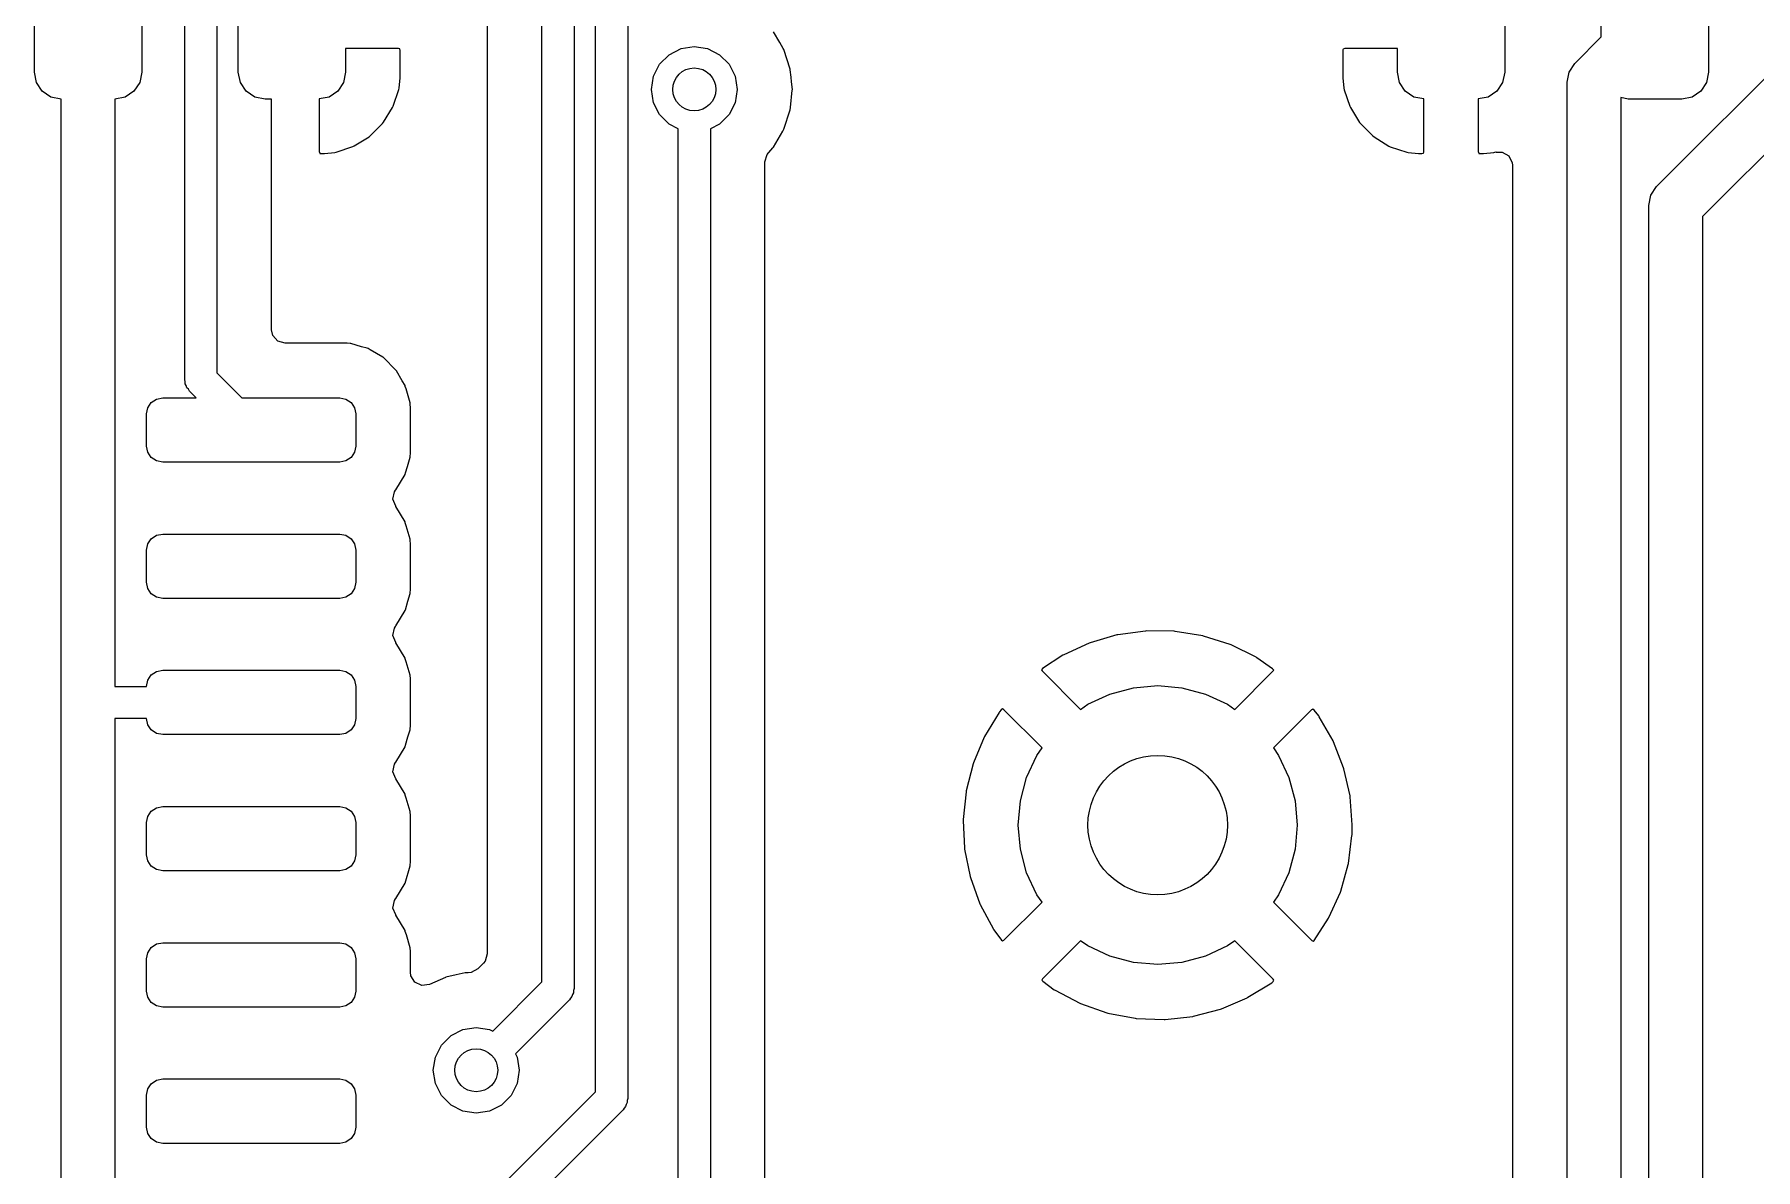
# Model space of a CAD drawing. Extents: x 51 to 243, y -135 to -54.
# Drawn here: x 189.94 to 205.98, y -97.19 to -86.61 of the extents above; entities that cross this region are included whole.
import ezdxf

# ---------------------------------------------------------------- set-up
doc = ezdxf.new("R2010")
doc.units = 0
doc.layers.add('BLACK', color=7, linetype='CONTINUOUS')

msp = doc.modelspace()

# ---------------------------------------------------------------- linework, layer by layer
at = {"layer": 'BLACK', "linetype": 'CONTINUOUS'}
for p, q in [((194.668, -95.4419), (194.668, -73.5458)), ((194.968, -73.608), (194.968, -95.504)), ((195.168, -96.4664), (195.168, -73.7528)), ((195.468, -73.8149), (195.468, -96.5285)), ((194.159, -76.7004), (194.159, -95.179)), ((191.339, -89.8275), (191.339, -83.7815)), ((191.639, -83.8437), (191.639, -89.7653)), ((189.939, -86.962), (189.939, -86.012)), ((190.939, -86.012), (190.939, -86.962)), ((191.839, -86.962), (191.839, -86.012)), ((203.639, -86.012), (203.639, -86.962)), ((204.539, -86.6334), (204.539, -86.012)), ((205.539, -86.012), (205.539, -86.962)), ((196.885, -86.686), (196.827, -86.5851)), ((193.333, -86.741), (192.839, -86.741)), ((192.839, -86.741), (192.839, -86.962)), ((193.341, -86.7427), (193.333, -86.741)), ((193.343, -86.7439), (193.341, -86.7427)), ((193.347, -86.7591), (193.343, -86.7439)), ((193.347, -87.0091), (193.347, -86.7591)), ((195.853, -86.7984), (195.964, -86.7416)), ((195.964, -86.7416), (196.088, -86.722)), ((196.088, -86.722), (196.212, -86.7416)), ((196.212, -86.7416), (196.323, -86.7984)), ((196.917, -86.741), (196.885, -86.686)), ((196.923, -86.7504), (196.917, -86.741)), ((196.982, -86.9321), (196.923, -86.7504)), ((202.133, -86.7469), (202.131, -86.7545)), ((202.131, -86.7545), (202.131, -87.0091)), ((202.134, -86.7455), (202.133, -86.7469)), ((202.149, -86.741), (202.134, -86.7455)), ((202.639, -86.741), (202.149, -86.741)), ((202.639, -86.962), (202.639, -86.741)), ((204.293, -86.8792), (204.539, -86.6334)), ((205.055, -88.0272), (206.449, -86.6334)), ((195.708, -86.9984), (195.764, -86.8869)), ((195.764, -86.8869), (195.853, -86.7984)), ((196.323, -86.7984), (196.412, -86.8869)), ((196.412, -86.8869), (196.468, -86.9984)), ((204.239, -86.9603), (204.293, -86.8792)), ((189.958, -87.0577), (189.939, -86.962)), ((190.012, -87.1388), (189.958, -87.0577)), ((190.92, -87.0577), (190.866, -87.1388)), ((190.939, -86.962), (190.92, -87.0577)), ((191.858, -87.0577), (191.839, -86.962)), ((191.912, -87.1388), (191.858, -87.0577)), ((192.82, -87.0577), (192.766, -87.1388)), ((192.839, -86.962), (192.82, -87.0577)), ((193.337, -87.1099), (193.347, -87.0156)), ((193.347, -87.0156), (193.347, -87.0091)), ((195.688, -87.122), (195.708, -86.9984)), ((196.468, -86.9984), (196.488, -87.122)), ((196.982, -86.9386), (196.982, -86.9321)), ((196.99, -87.0091), (196.982, -86.9386)), ((196.982, -86.9386), (196.982, -86.9386)), ((196.994, -87.0516), (196.99, -87.0091)), ((197.002, -87.122), (196.994, -87.0516)), ((202.131, -87.0091), (202.131, -87.0156)), ((202.131, -87.0156), (202.141, -87.1112)), ((202.658, -87.0577), (202.639, -86.962)), ((202.712, -87.1388), (202.658, -87.0577)), ((203.62, -87.0577), (203.566, -87.1388)), ((203.639, -86.962), (203.62, -87.0577)), ((204.22, -87.056), (204.239, -86.9603)), ((204.22, -102.131), (204.22, -87.056)), ((205.52, -87.0577), (205.466, -87.1388)), ((205.539, -86.962), (205.52, -87.0577)), ((190.093, -87.193), (190.012, -87.1388)), ((190.189, -87.212), (190.093, -87.193)), ((190.189, -100.367), (190.189, -87.212)), ((190.785, -87.193), (190.689, -87.212)), ((190.689, -87.212), (190.689, -92.687)), ((190.866, -87.1388), (190.785, -87.193)), ((191.993, -87.193), (191.912, -87.1388)), ((192.089, -87.212), (191.993, -87.193)), ((192.148, -87.212), (192.089, -87.212)), ((192.148, -89.3625), (192.148, -87.212)), ((192.685, -87.193), (192.593, -87.2112)), ((192.593, -87.2112), (192.593, -87.7019)), ((192.766, -87.1388), (192.685, -87.193)), ((193.283, -87.2776), (193.334, -87.1233)), ((193.334, -87.1233), (193.337, -87.1099)), ((195.708, -87.2456), (195.688, -87.122)), ((195.764, -87.3571), (195.708, -87.2456)), ((196.468, -87.2456), (196.412, -87.3571)), ((196.488, -87.122), (196.468, -87.2456)), ((196.984, -87.292), (197.001, -87.1286)), ((197.001, -87.1286), (197.002, -87.122)), ((202.141, -87.1112), (202.144, -87.1246)), ((202.144, -87.1246), (202.196, -87.2788)), ((202.793, -87.193), (202.712, -87.1388)), ((202.885, -87.2112), (202.793, -87.193)), ((202.885, -87.7065), (202.885, -87.2112)), ((203.485, -87.193), (203.393, -87.2112)), ((203.393, -87.2112), (203.393, -87.7019)), ((203.566, -87.1388), (203.485, -87.193)), ((204.789, -87.212), (204.72, -87.1983)), ((204.72, -87.1983), (204.72, -102.235)), ((205.289, -87.212), (204.789, -87.212)), ((205.385, -87.193), (205.289, -87.212)), ((205.466, -87.1388), (205.385, -87.193)), ((206.599, -87.1903), (205.482, -88.3076)), ((193.192, -87.4288), (193.277, -87.2908)), ((193.277, -87.2908), (193.283, -87.2776)), ((195.853, -87.4456), (195.764, -87.3571)), ((196.412, -87.3571), (196.323, -87.4456)), ((196.923, -87.4936), (196.982, -87.3119)), ((196.982, -87.3119), (196.984, -87.292)), ((202.196, -87.2788), (202.202, -87.292)), ((202.202, -87.292), (202.287, -87.4298)), ((192.919, -87.6492), (193.057, -87.5639)), ((193.057, -87.5639), (193.068, -87.5549)), ((193.068, -87.5549), (193.183, -87.4402)), ((193.183, -87.4402), (193.192, -87.4288)), ((195.938, -87.489), (195.853, -87.4456)), ((195.938, -105.094), (195.938, -87.489)), ((196.323, -87.4456), (196.238, -87.489)), ((196.238, -87.489), (196.238, -105.156)), ((196.827, -87.6589), (196.913, -87.5103)), ((196.913, -87.5103), (196.919, -87.4993)), ((196.919, -87.4993), (196.923, -87.4936)), ((196.919, -87.4993), (196.919, -87.4993)), ((202.287, -87.4298), (202.296, -87.4412)), ((202.296, -87.4412), (202.411, -87.5557)), ((202.411, -87.5557), (202.422, -87.5648)), ((202.422, -87.5648), (202.56, -87.6498)), ((192.593, -87.7019), (192.597, -87.7171)), ((192.597, -87.7171), (192.599, -87.7183)), ((192.599, -87.7183), (192.607, -87.72)), ((192.607, -87.72), (192.636, -87.72)), ((192.636, -87.72), (192.643, -87.7197)), ((192.643, -87.7197), (192.738, -87.7097)), ((192.738, -87.7097), (192.752, -87.7069)), ((192.752, -87.7069), (192.906, -87.6554)), ((192.906, -87.6554), (192.919, -87.6492)), ((196.767, -87.7286), (196.779, -87.7124)), ((196.779, -87.7124), (196.781, -87.7097)), ((196.781, -87.7097), (196.819, -87.6673)), ((196.819, -87.6673), (196.823, -87.6639)), ((196.823, -87.6639), (196.827, -87.6589)), ((196.823, -87.6639), (196.823, -87.6639)), ((202.56, -87.6498), (202.573, -87.656)), ((202.573, -87.656), (202.728, -87.7071)), ((202.728, -87.7071), (202.741, -87.71)), ((202.741, -87.71), (202.835, -87.7197)), ((202.835, -87.7197), (202.842, -87.72)), ((202.842, -87.72), (202.867, -87.72)), ((202.867, -87.72), (202.882, -87.7155)), ((202.882, -87.7155), (202.883, -87.7141)), ((202.883, -87.7141), (202.885, -87.7065)), ((203.393, -87.7019), (203.397, -87.7171)), ((203.397, -87.7171), (203.399, -87.7183)), ((203.399, -87.7183), (203.407, -87.72)), ((203.407, -87.72), (203.436, -87.72)), ((203.436, -87.72), (203.443, -87.7197)), ((203.443, -87.7197), (203.538, -87.7097)), ((203.538, -87.7097), (203.558, -87.7054)), ((203.558, -87.7054), (203.559, -87.7084)), ((203.559, -87.7084), (203.617, -87.7063)), ((203.617, -87.7063), (203.678, -87.7425)), ((196.746, -87.7968), (196.767, -87.7286)), ((196.746, -105.119), (196.746, -87.7968)), ((203.678, -87.7425), (203.709, -87.8059)), ((203.709, -87.8059), (203.712, -87.8284)), ((203.712, -87.8284), (203.712, -101.869)), ((205.001, -88.1083), (205.055, -88.0272)), ((204.982, -88.204), (205.001, -88.1083)), ((204.982, -99.822), (204.982, -88.204)), ((205.482, -88.3076), (205.482, -99.7184)), ((192.159, -89.4148), (192.148, -89.3625)), ((192.206, -89.4685), (192.159, -89.4148)), ((192.274, -89.4885), (192.206, -89.4685)), ((192.851, -89.4885), (192.274, -89.4885)), ((192.853, -89.4887), (192.851, -89.4885)), ((192.881, -89.4909), (192.853, -89.4887)), ((192.853, -89.4887), (192.853, -89.4887)), ((192.888, -89.4914), (192.881, -89.4909)), ((192.881, -89.4909), (192.881, -89.4909)), ((192.988, -89.5205), (192.888, -89.4914)), ((193.04, -89.5356), (192.988, -89.5205)), ((193.048, -89.5379), (193.04, -89.5356)), ((193.04, -89.5356), (193.04, -89.5356)), ((193.066, -89.549), (193.048, -89.5379)), ((193.184, -89.6185), (193.066, -89.549)), ((193.191, -89.6225), (193.184, -89.6185)), ((193.184, -89.6185), (193.184, -89.6185)), ((193.308, -89.7402), (193.191, -89.6225)), ((191.639, -89.7653), (191.871, -89.997)), ((193.312, -89.747), (193.308, -89.7402)), ((193.367, -89.8389), (193.312, -89.747)), ((193.312, -89.747), (193.312, -89.747)), ((191.345, -89.8466), (191.339, -89.8275)), ((191.345, -89.8663), (191.345, -89.8466)), ((191.354, -89.8834), (191.345, -89.8663)), ((191.36, -89.9025), (191.354, -89.8834)), ((191.374, -89.9164), (191.36, -89.9025)), ((191.383, -89.9335), (191.374, -89.9164)), ((191.447, -89.997), (191.383, -89.9335)), ((193.393, -89.8834), (193.367, -89.8389)), ((193.395, -89.891), (193.393, -89.8834)), ((193.402, -89.9131), (193.395, -89.891)), ((193.395, -89.891), (193.395, -89.891)), ((193.44, -90.0432), (193.402, -89.9131)), ((190.984, -90.147), (190.995, -90.0896)), ((190.995, -90.0896), (191.028, -90.0409)), ((191.028, -90.0409), (191.077, -90.0084)), ((191.077, -90.0084), (191.134, -89.997)), ((191.134, -89.997), (191.447, -89.997)), ((191.871, -89.997), (192.784, -89.997)), ((192.784, -89.997), (192.841, -90.0084)), ((192.841, -90.0084), (192.89, -90.0409)), ((192.89, -90.0409), (192.923, -90.0896)), ((192.923, -90.0896), (192.934, -90.147)), ((193.44, -90.0496), (193.44, -90.0432)), ((193.441, -90.0659), (193.44, -90.0496)), ((193.44, -90.0496), (193.44, -90.0496)), ((193.442, -90.0805), (193.441, -90.0659)), ((193.442, -90.5135), (193.442, -90.0805)), ((190.984, -90.447), (190.984, -90.147)), ((192.934, -90.147), (192.934, -90.447)), ((190.995, -90.5044), (190.984, -90.447)), ((192.934, -90.447), (192.923, -90.5044)), ((191.028, -90.5531), (190.995, -90.5044)), ((191.077, -90.5856), (191.028, -90.5531)), ((191.134, -90.597), (191.077, -90.5856)), ((192.784, -90.597), (191.134, -90.597)), ((192.841, -90.5856), (192.784, -90.597)), ((192.89, -90.5531), (192.841, -90.5856)), ((192.923, -90.5044), (192.89, -90.5531)), ((193.414, -90.6375), (193.44, -90.5508)), ((193.44, -90.541), (193.442, -90.516)), ((193.44, -90.5508), (193.44, -90.541)), ((193.442, -90.5159), (193.442, -90.5135)), ((193.442, -90.516), (193.442, -90.5159)), ((193.308, -90.8538), (193.393, -90.7106)), ((193.393, -90.7106), (193.398, -90.6951)), ((193.398, -90.6951), (193.414, -90.6375)), ((193.28, -90.9431), (193.294, -90.8735)), ((193.294, -90.8735), (193.305, -90.8577)), ((193.305, -90.8577), (193.308, -90.8538)), ((193.306, -91.0075), (193.28, -90.9431)), ((193.308, -91.0102), (193.306, -91.0075)), ((193.393, -91.1534), (193.308, -91.0102)), ((193.395, -91.161), (193.393, -91.1534)), ((193.404, -91.1919), (193.395, -91.161)), ((193.395, -91.161), (193.395, -91.161)), ((193.44, -91.3132), (193.404, -91.1919)), ((190.984, -91.417), (190.995, -91.3596)), ((190.995, -91.3596), (191.028, -91.3109)), ((191.028, -91.3109), (191.077, -91.2784)), ((191.077, -91.2784), (191.134, -91.267)), ((191.134, -91.267), (192.784, -91.267)), ((192.784, -91.267), (192.841, -91.2784)), ((192.841, -91.2784), (192.89, -91.3109)), ((192.89, -91.3109), (192.923, -91.3596)), ((192.923, -91.3596), (192.934, -91.417)), ((193.44, -91.3196), (193.44, -91.3132)), ((193.441, -91.3336), (193.44, -91.3196)), ((193.44, -91.3196), (193.44, -91.3196)), ((193.442, -91.3505), (193.441, -91.3336)), ((193.442, -91.7835), (193.442, -91.3505)), ((190.984, -91.717), (190.984, -91.417)), ((192.934, -91.417), (192.934, -91.717)), ((190.995, -91.7744), (190.984, -91.717)), ((192.934, -91.717), (192.923, -91.7744)), ((191.028, -91.8231), (190.995, -91.7744)), ((191.077, -91.8556), (191.028, -91.8231)), ((191.134, -91.867), (191.077, -91.8556)), ((192.784, -91.867), (191.134, -91.867)), ((192.841, -91.8556), (192.784, -91.867)), ((192.89, -91.8231), (192.841, -91.8556)), ((192.923, -91.7744), (192.89, -91.8231)), ((193.396, -91.9721), (193.418, -91.8934)), ((193.418, -91.8934), (193.44, -91.8208)), ((193.44, -91.8131), (193.442, -91.786)), ((193.44, -91.8208), (193.44, -91.8131)), ((193.442, -91.7859), (193.442, -91.7835)), ((193.442, -91.786), (193.442, -91.7859)), ((193.308, -92.1238), (193.393, -91.9806)), ((193.393, -91.9806), (193.396, -91.9721)), ((193.28, -92.2131), (193.294, -92.1435)), ((193.306, -92.2775), (193.28, -92.2131)), ((193.294, -92.1435), (193.305, -92.1277)), ((193.305, -92.1277), (193.308, -92.1238)), ((200.025, -92.2079), (199.776, -92.2804)), ((200.034, -92.2059), (200.025, -92.2079)), ((200.291, -92.1709), (200.034, -92.2059)), ((200.3, -92.1704), (200.291, -92.1709)), ((200.559, -92.1738), (200.3, -92.1704)), ((200.569, -92.1746), (200.559, -92.1738)), ((200.825, -92.2163), (200.569, -92.1746)), ((200.834, -92.2184), (200.825, -92.2163)), ((201.081, -92.2975), (200.834, -92.2184)), ((193.308, -92.2802), (193.306, -92.2775)), ((193.393, -92.4234), (193.308, -92.2802)), ((199.767, -92.2837), (199.531, -92.3923)), ((199.776, -92.2804), (199.767, -92.2837)), ((201.089, -92.301), (201.081, -92.2975)), ((201.322, -92.4157), (201.089, -92.301)), ((191.077, -92.5484), (191.134, -92.537)), ((191.134, -92.537), (192.784, -92.537)), ((192.784, -92.537), (192.841, -92.5484)), ((193.395, -92.431), (193.393, -92.4234)), ((193.403, -92.4584), (193.395, -92.431)), ((193.395, -92.431), (193.395, -92.431)), ((193.44, -92.5832), (193.403, -92.4584)), ((199.332, -92.5219), (199.323, -92.5327)), ((199.323, -92.5327), (199.328, -92.5425)), ((199.523, -92.3968), (199.332, -92.5219)), ((199.531, -92.3923), (199.523, -92.3968)), ((201.33, -92.4205), (201.322, -92.4157)), ((201.477, -92.5226), (201.33, -92.4205)), ((201.487, -92.5348), (201.477, -92.5226)), ((201.48, -92.5464), (201.487, -92.5348)), ((190.689, -92.687), (190.984, -92.687)), ((190.984, -92.687), (190.995, -92.6296)), ((190.995, -92.6296), (191.028, -92.5809)), ((191.028, -92.5809), (191.077, -92.5484)), ((192.841, -92.5484), (192.89, -92.5809)), ((192.89, -92.5809), (192.923, -92.6296)), ((192.923, -92.6296), (192.934, -92.687)), ((192.934, -92.687), (192.934, -92.987)), ((193.44, -92.5896), (193.44, -92.5832)), ((193.442, -92.6099), (193.44, -92.5896)), ((193.44, -92.5896), (193.44, -92.5896)), ((193.442, -92.6205), (193.442, -92.6099)), ((193.442, -93.0535), (193.442, -92.6205)), ((199.328, -92.5425), (199.687, -92.9022)), ((200.18, -92.6997), (200.406, -92.68)), ((200.406, -92.68), (200.632, -92.6997)), ((201.125, -92.9022), (201.48, -92.5464)), ((199.687, -92.9022), (199.756, -92.8542)), ((199.756, -92.8542), (199.961, -92.7584)), ((199.961, -92.7584), (200.18, -92.6997)), ((200.632, -92.6997), (200.851, -92.7584)), ((200.851, -92.7584), (201.056, -92.8542)), ((201.056, -92.8542), (201.125, -92.9022)), ((190.984, -92.987), (190.689, -92.987)), ((190.689, -92.987), (190.689, -100.367)), ((190.995, -93.0444), (190.984, -92.987)), ((192.934, -92.987), (192.923, -93.0444)), ((198.928, -92.9311), (198.793, -93.1529)), ((198.933, -92.9236), (198.928, -92.9311)), ((198.948, -92.9049), (198.933, -92.9236)), ((198.959, -92.8978), (198.948, -92.9049)), ((198.972, -92.905), (198.959, -92.8978)), ((199.328, -93.2614), (198.972, -92.905)), ((201.84, -92.9057), (201.484, -93.2614)), ((201.851, -92.8992), (201.84, -92.9057)), ((201.863, -92.9077), (201.851, -92.8992)), ((201.906, -92.9625), (201.863, -92.9077)), ((201.911, -92.9702), (201.906, -92.9625)), ((202.04, -93.1954), (201.911, -92.9702)), ((191.028, -93.0931), (190.995, -93.0444)), ((191.077, -93.1256), (191.028, -93.0931)), ((191.134, -93.137), (191.077, -93.1256)), ((192.784, -93.137), (191.134, -93.137)), ((192.841, -93.1256), (192.784, -93.137)), ((192.89, -93.0931), (192.841, -93.1256)), ((192.923, -93.0444), (192.89, -93.0931)), ((193.398, -93.2345), (193.42, -93.1582)), ((193.42, -93.1582), (193.44, -93.0908)), ((193.44, -93.0831), (193.442, -93.056)), ((193.44, -93.0908), (193.44, -93.0831)), ((193.442, -93.0559), (193.442, -93.0535)), ((193.442, -93.056), (193.442, -93.0559)), ((198.789, -93.1612), (198.688, -93.4004)), ((198.793, -93.1529), (198.789, -93.1612)), ((193.308, -93.3938), (193.393, -93.2506)), ((193.393, -93.2506), (193.398, -93.2345)), ((199.184, -93.5354), (199.28, -93.33)), ((199.28, -93.33), (199.328, -93.2614)), ((201.484, -93.2614), (201.532, -93.33)), ((201.532, -93.33), (201.628, -93.5354)), ((202.044, -93.2038), (202.04, -93.1954)), ((202.138, -93.4456), (202.044, -93.2038)), ((193.28, -93.4831), (193.294, -93.4135)), ((193.306, -93.5475), (193.28, -93.4831)), ((193.294, -93.4135), (193.305, -93.3977)), ((193.305, -93.3977), (193.308, -93.3938)), ((198.685, -93.4092), (198.622, -93.6606)), ((198.688, -93.4004), (198.685, -93.4092)), ((202.141, -93.4545), (202.138, -93.4456)), ((202.198, -93.7075), (202.141, -93.4545)), ((193.308, -93.5502), (193.306, -93.5475)), ((193.393, -93.6934), (193.308, -93.5502)), ((198.622, -93.6606), (198.62, -93.6698)), ((199.126, -93.7543), (199.184, -93.5354)), ((201.628, -93.5354), (201.686, -93.7543)), ((191.028, -93.8509), (191.077, -93.8184)), ((191.077, -93.8184), (191.134, -93.807)), ((191.134, -93.807), (192.784, -93.807)), ((192.784, -93.807), (192.841, -93.8184)), ((192.841, -93.8184), (192.89, -93.8509)), ((193.395, -93.701), (193.393, -93.6934)), ((193.404, -93.7301), (193.395, -93.701)), ((193.395, -93.701), (193.395, -93.701)), ((193.44, -93.8532), (193.404, -93.7301)), ((198.62, -93.6698), (198.594, -93.9279)), ((199.106, -93.98), (199.126, -93.7543)), ((201.686, -93.7543), (201.706, -93.98)), ((202.2, -93.7167), (202.198, -93.7075)), ((202.219, -93.9769), (202.2, -93.7167)), ((190.984, -93.957), (190.995, -93.8996)), ((190.984, -94.257), (190.984, -93.957)), ((190.995, -93.8996), (191.028, -93.8509)), ((192.89, -93.8509), (192.923, -93.8996)), ((192.923, -93.8996), (192.934, -93.957)), ((192.934, -93.957), (192.934, -94.257)), ((193.44, -93.8596), (193.44, -93.8532)), ((193.442, -93.888), (193.44, -93.8596)), ((193.44, -93.8596), (193.44, -93.8596)), ((193.442, -93.8905), (193.442, -93.888)), ((193.442, -94.3235), (193.442, -93.8905)), ((198.594, -93.9279), (198.594, -93.9372)), ((198.594, -93.9372), (198.606, -94.1963)), ((199.126, -94.2057), (199.106, -93.98)), ((201.706, -93.98), (201.686, -94.2057)), ((202.219, -93.9832), (202.219, -93.9769)), ((202.183, -94.3368), (202.216, -94.078)), ((202.216, -94.078), (202.217, -94.0717)), ((202.217, -94.0717), (202.219, -93.9832)), ((190.995, -94.3144), (190.984, -94.257)), ((192.934, -94.257), (192.923, -94.3144)), ((198.606, -94.1963), (198.607, -94.2055)), ((198.607, -94.2055), (198.658, -94.4599)), ((199.184, -94.4246), (199.126, -94.2057)), ((201.686, -94.2057), (201.628, -94.4246)), ((191.028, -94.3631), (190.995, -94.3144)), ((191.077, -94.3956), (191.028, -94.3631)), ((191.134, -94.407), (191.077, -94.3956)), ((192.784, -94.407), (191.134, -94.407)), ((192.841, -94.3956), (192.784, -94.407)), ((192.89, -94.3631), (192.841, -94.3956)), ((192.923, -94.3144), (192.89, -94.3631)), ((193.393, -94.5206), (193.44, -94.3608)), ((193.44, -94.352), (193.442, -94.326)), ((193.44, -94.3608), (193.44, -94.352)), ((193.442, -94.3259), (193.442, -94.3235)), ((193.442, -94.326), (193.442, -94.3259)), ((198.658, -94.4599), (198.66, -94.4689)), ((199.28, -94.63), (199.184, -94.4246)), ((201.628, -94.4246), (201.532, -94.63)), ((202.111, -94.5956), (202.181, -94.346)), ((202.181, -94.346), (202.183, -94.3368)), ((193.308, -94.6638), (193.393, -94.5206)), ((198.66, -94.4689), (198.748, -94.713)), ((202.001, -94.8409), (202.108, -94.6044)), ((202.108, -94.6044), (202.111, -94.5956)), ((193.28, -94.7531), (193.294, -94.6835)), ((193.306, -94.8175), (193.28, -94.7531)), ((193.294, -94.6835), (193.305, -94.6677)), ((193.305, -94.6677), (193.308, -94.6638)), ((198.748, -94.713), (198.752, -94.7216)), ((198.752, -94.7216), (198.875, -94.95)), ((198.973, -95.0534), (199.328, -94.6986)), ((199.328, -94.6986), (199.28, -94.63)), ((201.532, -94.63), (201.484, -94.6986)), ((201.484, -94.6986), (201.842, -95.0569)), ((193.308, -94.8202), (193.306, -94.8175)), ((193.393, -94.9634), (193.308, -94.8202)), ((201.863, -95.0574), (201.997, -94.849)), ((201.997, -94.849), (202.001, -94.8409)), ((191.028, -95.1209), (191.077, -95.0884)), ((191.077, -95.0884), (191.134, -95.077)), ((191.134, -95.077), (192.784, -95.077)), ((192.784, -95.077), (192.841, -95.0884)), ((192.841, -95.0884), (192.89, -95.1209)), ((193.395, -94.971), (193.393, -94.9634)), ((193.405, -95.0026), (193.395, -94.971)), ((193.395, -94.971), (193.395, -94.971)), ((193.44, -95.1232), (193.405, -95.0026)), ((198.875, -94.95), (198.88, -94.9579)), ((198.88, -94.9579), (198.95, -95.0517)), ((198.95, -95.0517), (198.961, -95.0602)), ((198.961, -95.0602), (198.973, -95.0534)), ((199.687, -95.0578), (199.332, -95.4127)), ((199.756, -95.1058), (199.687, -95.0578)), ((201.125, -95.0578), (201.056, -95.1058)), ((201.483, -95.4161), (201.125, -95.0578)), ((201.842, -95.0569), (201.854, -95.0636)), ((201.854, -95.0636), (201.863, -95.0574)), ((190.984, -95.227), (190.995, -95.1696)), ((190.984, -95.527), (190.984, -95.227)), ((190.995, -95.1696), (191.028, -95.1209)), ((192.89, -95.1209), (192.923, -95.1696)), ((192.923, -95.1696), (192.934, -95.227)), ((192.934, -95.227), (192.934, -95.527)), ((193.44, -95.1296), (193.44, -95.1232)), ((193.442, -95.1509), (193.44, -95.1296)), ((193.44, -95.1296), (193.44, -95.1296)), ((193.442, -95.1605), (193.442, -95.1509)), ((193.442, -95.3506), (193.442, -95.1605)), ((194.139, -95.2472), (194.123, -95.2681)), ((194.159, -95.179), (194.139, -95.2472)), ((199.961, -95.2016), (199.756, -95.1058)), ((200.18, -95.2602), (199.961, -95.2016)), ((200.406, -95.28), (200.18, -95.2602)), ((200.632, -95.2602), (200.406, -95.28)), ((200.851, -95.2016), (200.632, -95.2602)), ((201.056, -95.1058), (200.851, -95.2016)), ((193.447, -95.385), (193.442, -95.3506)), ((193.485, -95.4451), (193.447, -95.385)), ((193.768, -95.3999), (193.62, -95.4658)), ((193.774, -95.3972), (193.768, -95.3999)), ((193.768, -95.3999), (193.768, -95.3999)), ((193.87, -95.3767), (193.774, -95.3972)), ((193.954, -95.3589), (193.87, -95.3767)), ((193.961, -95.3575), (193.954, -95.3589)), ((193.954, -95.3589), (193.954, -95.3589)), ((193.981, -95.3575), (193.961, -95.3575)), ((194.008, -95.3546), (193.981, -95.3575)), ((194.07, -95.3206), (194.008, -95.3546)), ((194.123, -95.2681), (194.07, -95.3206)), ((199.332, -95.4127), (199.326, -95.4249)), ((199.326, -95.4249), (199.335, -95.4364)), ((201.489, -95.4265), (201.483, -95.4161)), ((190.995, -95.5844), (190.984, -95.527)), ((191.028, -95.6331), (190.995, -95.5844)), ((192.923, -95.5844), (192.89, -95.6331)), ((192.934, -95.527), (192.923, -95.5844)), ((193.549, -95.4752), (193.485, -95.4451)), ((193.62, -95.4658), (193.549, -95.4752)), ((194.209, -95.9007), (194.668, -95.4419)), ((194.948, -95.579), (194.934, -95.593)), ((194.953, -95.5599), (194.948, -95.579)), ((194.963, -95.5428), (194.953, -95.5599)), ((194.968, -95.504), (194.963, -95.5231)), ((194.963, -95.5231), (194.963, -95.5428)), ((199.335, -95.4364), (199.441, -95.5148)), ((199.441, -95.5148), (199.449, -95.5197)), ((199.449, -95.5197), (199.679, -95.6405)), ((201.239, -95.5901), (201.247, -95.5857)), ((201.247, -95.5857), (201.468, -95.4493)), ((201.468, -95.4493), (201.475, -95.4438)), ((201.475, -95.4438), (201.481, -95.4393)), ((201.481, -95.4393), (201.489, -95.4265)), ((191.077, -95.6656), (191.028, -95.6331)), ((191.134, -95.677), (191.077, -95.6656)), ((192.784, -95.677), (191.134, -95.677)), ((192.841, -95.6656), (192.784, -95.677)), ((192.89, -95.6331), (192.841, -95.6656)), ((194.924, -95.6101), (194.421, -96.1128)), ((194.934, -95.593), (194.924, -95.6101)), ((199.679, -95.6405), (199.687, -95.6442)), ((199.687, -95.6442), (199.932, -95.7297)), ((199.932, -95.7297), (199.941, -95.7322)), ((199.941, -95.7322), (200.196, -95.7805)), ((200.741, -95.7615), (200.992, -95.6955)), ((200.992, -95.6955), (201.001, -95.6924)), ((201.001, -95.6924), (201.239, -95.5901)), ((193.821, -95.9424), (193.932, -95.8856)), ((193.932, -95.8856), (194.056, -95.866)), ((194.056, -95.866), (194.18, -95.8856)), ((194.18, -95.8856), (194.209, -95.9007)), ((200.196, -95.7805), (200.205, -95.7816)), ((200.205, -95.7816), (200.465, -95.7918)), ((200.465, -95.7918), (200.474, -95.7915)), ((200.474, -95.7915), (200.732, -95.7632)), ((200.732, -95.7632), (200.741, -95.7615)), ((193.676, -96.1424), (193.732, -96.0309)), ((193.732, -96.0309), (193.821, -95.9424)), ((193.656, -96.266), (193.676, -96.1424)), ((194.421, -96.1128), (194.436, -96.1424)), ((194.436, -96.1424), (194.456, -96.266)), ((191.028, -96.3909), (191.077, -96.3584)), ((191.077, -96.3584), (191.134, -96.347)), ((191.134, -96.347), (192.784, -96.347)), ((192.784, -96.347), (192.841, -96.3584)), ((192.841, -96.3584), (192.89, -96.3909)), ((193.676, -96.3896), (193.656, -96.266)), ((194.456, -96.266), (194.436, -96.3896)), ((190.984, -96.497), (190.995, -96.4396)), ((190.984, -96.797), (190.984, -96.497)), ((190.995, -96.4396), (191.028, -96.3909)), ((192.89, -96.3909), (192.923, -96.4396)), ((192.923, -96.4396), (192.934, -96.497)), ((192.934, -96.497), (192.934, -96.797)), ((193.732, -96.5011), (193.676, -96.3896)), ((193.821, -96.5896), (193.732, -96.5011)), ((193.867, -97.767), (195.168, -96.4664)), ((194.38, -96.5011), (194.291, -96.5896)), ((194.436, -96.3896), (194.38, -96.5011)), ((195.468, -96.5285), (195.462, -96.5476)), ((195.462, -96.5476), (195.462, -96.5673)), ((193.932, -96.6464), (193.821, -96.5896)), ((194.056, -96.666), (193.932, -96.6464)), ((195.424, -96.6346), (194.035, -98.0231)), ((194.18, -96.6464), (194.056, -96.666)), ((194.291, -96.5896), (194.18, -96.6464)), ((195.433, -96.6175), (195.424, -96.6346)), ((195.447, -96.6035), (195.433, -96.6175)), ((195.453, -96.5844), (195.447, -96.6035)), ((195.462, -96.5673), (195.453, -96.5844)), ((190.995, -96.8544), (190.984, -96.797)), ((191.028, -96.9031), (190.995, -96.8544)), ((192.923, -96.8544), (192.89, -96.9031)), ((192.934, -96.797), (192.923, -96.8544)), ((191.077, -96.9356), (191.028, -96.9031)), ((191.134, -96.947), (191.077, -96.9356)), ((192.784, -96.947), (191.134, -96.947)), ((192.841, -96.9356), (192.784, -96.947)), ((192.89, -96.9031), (192.841, -96.9356))]:
    msp.add_line(p, q, dxfattribs=at)
at = {"layer": 'BLACK'}
for centre, radius in [((196.088, -87.122), 0.2), ((200.406, -93.98), 0.65), ((194.056, -96.266), 0.2)]:
    msp.add_circle(centre, radius, dxfattribs=at)

doc.saveas('drawing.dxf')
